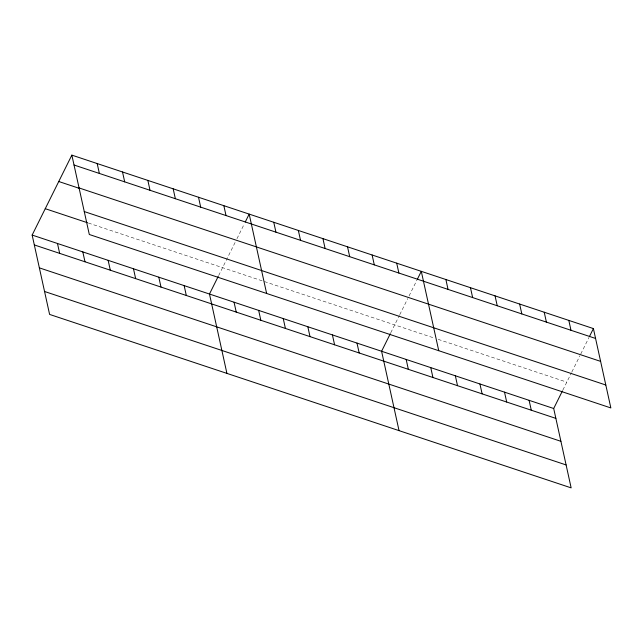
<?xml version="1.0" encoding="UTF-8"?>
<svg xmlns="http://www.w3.org/2000/svg" width="643" height="643" viewBox="0 0 643 643"><rect width="100%" height="100%" fill="white"/><g stroke="black" fill="none" stroke-linecap="round" stroke-linejoin="round"><path stroke-width="0.48" stroke-dasharray="3.21 2.41" d="M218.644 275.566L235.659 241.326M236.954 238.722L244.372 223.772M390.759 332.809L399.327 315.552M399.753 314.7L407.766 298.569M409.061 295.957L416.921 280.131M562.866 390.044L571.442 372.787M571.86 371.943L579.882 355.804M580.733 354.076L589.036 337.374M88.412 223.041L434.411 338.105M438.188 339.359L566.796 382.135"/><path stroke-width="0.96" d="M562.432 390.92L553.695 408.506L571.145 487.868L49.599 314.419L32.15 235.065L71.855 155.132L593.401 328.581L610.85 407.935L89.305 234.494L71.855 155.132M218.21 276.45L209.473 294.036L226.923 373.39M245.248 222.02L249.179 214.103L266.628 293.465M390.325 333.685L381.588 351.271L399.038 430.633M417.363 279.255L421.294 271.338L438.743 350.7M589.47 336.49L593.401 328.581M74.025 165.01L595.571 338.451M79.065 187.941L600.618 361.382M58.754 181.511L79.394 188.375M84.257 211.563L605.81 385.012M45.251 208.686L87.472 222.727M32.15 235.065L553.695 408.506M34.32 244.935L555.865 418.384M39.36 267.866L560.913 441.315M44.56 291.488L566.105 464.937M568.814 320.399L570.984 330.277M544.227 312.225L546.397 322.103M519.64 304.051L521.811 313.921M529.109 400.332L531.279 410.21M495.054 295.868L497.224 305.746M504.522 392.158L506.692 402.028M470.467 287.694L472.637 297.572M479.935 383.975L482.105 393.854M445.88 279.52L448.05 289.39M455.348 375.801L457.519 385.679M430.762 367.627L432.932 377.497M396.707 263.164L398.877 273.042M406.175 359.445L408.345 369.323M372.12 254.99L374.29 264.86M347.525 246.808L349.704 256.686M357.002 343.097L359.172 352.967M322.939 238.633L325.117 248.511M332.415 334.915L334.585 344.793M298.352 230.459L300.522 240.329M307.828 326.74L309.998 336.619M273.765 222.277L275.935 232.155M283.241 318.566L285.412 328.436M258.655 310.384L260.825 320.262M223.844 205.68L226.023 215.558M234.06 302.21L236.238 312.088M198.518 197.256L200.688 207.134M173.184 188.833L175.354 198.703M184.147 285.605L186.317 295.483M147.85 180.41L150.02 190.28M158.813 277.181L160.983 287.059M122.516 171.978L124.686 181.856M133.479 268.758L135.649 278.636M97.189 163.555L99.36 173.433M108.145 260.335L110.315 270.213M82.818 251.911L84.989 261.789M57.484 243.488L59.654 253.358"/></g></svg>
